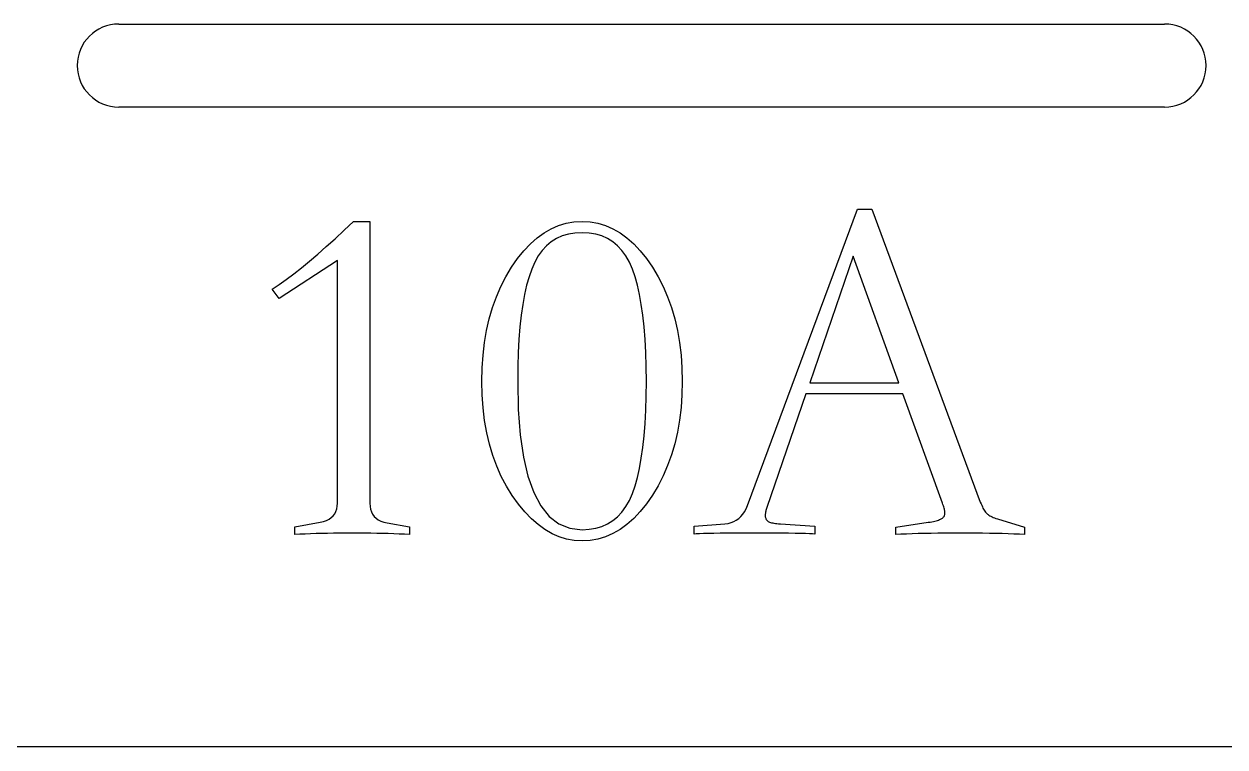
# Model space of a CAD drawing. Header units: millimetres. Extents: x -210 to 210, y -148 to 148.
# Drawn here: x -47.46 to -41, y -63.37 to -59.49 of the extents above; entities that cross this region are included whole.
import ezdxf

# ---------------------------------------------------------------- set-up
doc = ezdxf.new("R2010")
doc.units = ezdxf.units.MM
doc.layers.get('0').update_dxf_attribs({"lineweight": 18})

msp = doc.modelspace()

# ---------------------------------------------------------------- linework, layer by layer
at = {"color": 7, "lineweight": 30, "ltscale": 0.140513}
for p, q in [((-46.9462, -59.4876), (-41.3257, -59.4876)), ((-41.3257, -59.9341), (-46.9462, -59.9341))]:
    msp.add_line(p, q, dxfattribs=at)
at = {"color": 7, "lineweight": 30, "ltscale": 0.042509}
msp.add_line((-43.5669, -62.0771), (-42.9757, -60.4828), dxfattribs=at)
at = {"color": 7, "lineweight": 30, "ltscale": 0.001913}
msp.add_line((-42.9757, -60.4828), (-42.8991, -60.4828), dxfattribs=at)
at = {"color": 7, "lineweight": 30, "ltscale": 0.042007}
msp.add_line((-42.8991, -60.4828), (-42.3158, -62.0586), dxfattribs=at)
at = {"color": 7, "lineweight": 30, "ltscale": 0.001668}
msp.add_line((-45.7833, -60.642), (-45.7343, -60.5967), dxfattribs=at)
at = {"color": 7, "lineweight": 30, "ltscale": 0.001738}
msp.add_line((-45.7343, -60.5967), (-45.6838, -60.5488), dxfattribs=at)
at = {"color": 7, "lineweight": 30, "ltscale": 0.002177}
msp.add_line((-45.6838, -60.5488), (-45.5967, -60.5488), dxfattribs=at)
at = {"color": 7, "lineweight": 30, "ltscale": 0.037877}
msp.add_line((-45.5967, -60.5488), (-45.5967, -62.0639), dxfattribs=at)
at = {"color": 7, "lineweight": 30, "ltscale": 0.001111}
for p, q in [((-44.6607, -60.6105), (-44.6222, -60.5883)), ((-44.2907, -60.5883), (-44.2522, -60.6105)), ((-44.2522, -62.2055), (-44.2907, -62.2277))]:
    msp.add_line(p, q, dxfattribs=at)
at = {"color": 7, "lineweight": 30, "ltscale": 0.001081}
msp.add_line((-44.6222, -60.5883), (-44.5825, -60.571), dxfattribs=at)
at = {"color": 7, "lineweight": 30, "ltscale": 0.001067}
for p, q in [((-44.5825, -60.571), (-44.5417, -60.5587)), ((-44.5417, -60.5587), (-44.4997, -60.5513)), ((-44.4132, -60.5513), (-44.3712, -60.5587)), ((-44.3712, -62.2573), (-44.4132, -62.2647))]:
    msp.add_line(p, q, dxfattribs=at)
at = {"color": 7, "lineweight": 30, "ltscale": 0.001082}
for p, q in [((-44.4997, -60.5513), (-44.4565, -60.5488)), ((-44.3304, -60.571), (-44.2907, -60.5883)), ((-44.2907, -62.2277), (-44.3304, -62.2449))]:
    msp.add_line(p, q, dxfattribs=at)
at = {"color": 7, "lineweight": 30, "ltscale": 0.001083}
for p, q in [((-44.4565, -60.5488), (-44.4132, -60.5513)), ((-44.4132, -62.2647), (-44.4565, -62.2672))]:
    msp.add_line(p, q, dxfattribs=at)
at = {"color": 7, "lineweight": 30, "ltscale": 0.001066}
for p, q in [((-44.3712, -60.5587), (-44.3304, -60.571)), ((-44.3304, -62.2449), (-44.3712, -62.2573))]:
    msp.add_line(p, q, dxfattribs=at)
at = {"color": 7, "lineweight": 30, "ltscale": 0.001598}
for p, q in [((-45.8308, -60.6847), (-45.7833, -60.642)), ((-43.9435, -61.6819), (-43.9579, -61.7442))]:
    msp.add_line(p, q, dxfattribs=at)
at = {"color": 7, "lineweight": 30, "ltscale": 0.001272}
for p, q in [((-44.769, -60.7068), (-44.734, -60.6698)), ((-44.1788, -60.6698), (-44.1439, -60.7068)), ((-44.1439, -62.1092), (-44.1788, -62.1462))]:
    msp.add_line(p, q, dxfattribs=at)
at = {"color": 7, "lineweight": 30, "ltscale": 0.001207}
for p, q in [((-44.734, -60.6698), (-44.698, -60.6377)), ((-44.2149, -60.6377), (-44.1788, -60.6698)), ((-44.1788, -62.1462), (-44.2149, -62.1783))]:
    msp.add_line(p, q, dxfattribs=at)
at = {"color": 7, "lineweight": 30, "ltscale": 0.001153}
for p, q in [((-44.698, -60.6377), (-44.6607, -60.6105)), ((-44.2522, -60.6105), (-44.2149, -60.6377)), ((-44.2149, -62.1783), (-44.2522, -62.2055))]:
    msp.add_line(p, q, dxfattribs=at)
at = {"color": 7, "lineweight": 30, "ltscale": 0.000840282}
for p, q in [((-44.6217, -60.6584), (-44.6476, -60.6799)), ((-44.2653, -60.6799), (-44.2911, -60.6584))]:
    msp.add_line(p, q, dxfattribs=at)
at = {"color": 7, "lineweight": 30, "ltscale": 0.000832007}
for p, q in [((-44.5935, -60.6408), (-44.6217, -60.6584)), ((-44.2911, -60.6584), (-44.3194, -60.6408))]:
    msp.add_line(p, q, dxfattribs=at)
at = {"color": 7, "lineweight": 30, "ltscale": 0.000838789}
msp.add_line((-44.5628, -60.6271), (-44.5935, -60.6408), dxfattribs=at)
at = {"color": 7, "lineweight": 30, "ltscale": 0.000862309}
msp.add_line((-44.5298, -60.6174), (-44.5628, -60.6271), dxfattribs=at)
at = {"color": 7, "lineweight": 30, "ltscale": 0.000898556}
for p, q in [((-44.4943, -60.6115), (-44.5298, -60.6174)), ((-44.3831, -60.6174), (-44.4186, -60.6115))]:
    msp.add_line(p, q, dxfattribs=at)
at = {"color": 7, "lineweight": 30, "ltscale": 0.000947304}
msp.add_line((-44.4565, -60.6095), (-44.4943, -60.6115), dxfattribs=at)
at = {"color": 7, "lineweight": 30, "ltscale": 0.000948066}
msp.add_line((-44.4186, -60.6115), (-44.4565, -60.6095), dxfattribs=at)
at = {"color": 7, "lineweight": 30, "ltscale": 0.000861578}
msp.add_line((-44.3501, -60.6271), (-44.3831, -60.6174), dxfattribs=at)
at = {"color": 7, "lineweight": 30, "ltscale": 0.000839486}
msp.add_line((-44.3194, -60.6408), (-44.3501, -60.6271), dxfattribs=at)
at = {"color": 7, "lineweight": 30, "ltscale": 0.001459}
msp.add_line((-45.9214, -60.7626), (-45.8768, -60.7249), dxfattribs=at)
at = {"color": 7, "lineweight": 30, "ltscale": 0.001529}
msp.add_line((-45.8768, -60.7249), (-45.8308, -60.6847), dxfattribs=at)
at = {"color": 7, "lineweight": 30, "ltscale": 0.001346}
for p, q in [((-44.8027, -60.7487), (-44.769, -60.7068)), ((-44.1439, -60.7068), (-44.1102, -60.7487)), ((-44.1102, -62.0673), (-44.1439, -62.1092))]:
    msp.add_line(p, q, dxfattribs=at)
at = {"color": 7, "lineweight": 30, "ltscale": 0.000952014}
for p, q in [((-44.6921, -60.7346), (-44.7108, -60.7678)), ((-44.2021, -60.7678), (-44.2208, -60.7346))]:
    msp.add_line(p, q, dxfattribs=at)
at = {"color": 7, "lineweight": 30, "ltscale": 0.000902135}
msp.add_line((-44.671, -60.7053), (-44.6921, -60.7346), dxfattribs=at)
at = {"color": 7, "lineweight": 30, "ltscale": 0.000864375}
for p, q in [((-44.6476, -60.6799), (-44.671, -60.7053)), ((-44.2418, -60.7053), (-44.2653, -60.6799))]:
    msp.add_line(p, q, dxfattribs=at)
at = {"color": 7, "lineweight": 30, "ltscale": 0.00090169}
msp.add_line((-44.2208, -60.7346), (-44.2418, -60.7053), dxfattribs=at)
at = {"color": 7, "lineweight": 30, "ltscale": 0.017988}
msp.add_line((-42.9994, -60.7362), (-43.2317, -61.4172), dxfattribs=at)
at = {"color": 7, "lineweight": 30, "ltscale": 0.018097}
msp.add_line((-42.754, -61.4172), (-42.9994, -60.7362), dxfattribs=at)
at = {"color": 7, "lineweight": 30, "ltscale": 0.009353}
msp.add_line((-45.7709, -60.76), (-46.085, -60.9632), dxfattribs=at)
at = {"color": 7, "lineweight": 30, "ltscale": 0.001322}
msp.add_line((-46.006, -60.8304), (-45.9644, -60.7978), dxfattribs=at)
at = {"color": 7, "lineweight": 30, "ltscale": 0.00139}
msp.add_line((-45.9644, -60.7978), (-45.9214, -60.7626), dxfattribs=at)
at = {"color": 7, "lineweight": 30, "ltscale": 0.032598}
msp.add_line((-45.7709, -62.0639), (-45.7709, -60.76), dxfattribs=at)
at = {"color": 7, "lineweight": 30, "ltscale": 0.001474}
for p, q in [((-44.8655, -60.8462), (-44.8352, -60.7956)), ((-44.0777, -60.7956), (-44.0473, -60.8462)), ((-44.8312, -62.023), (-44.8623, -61.9729)), ((-44.0473, -61.9698), (-44.0777, -62.0204))]:
    msp.add_line(p, q, dxfattribs=at)
at = {"color": 7, "lineweight": 30, "ltscale": 0.001427}
for p, q in [((-44.8352, -60.7956), (-44.8027, -60.7487)), ((-44.1102, -60.7487), (-44.0777, -60.7956)), ((-44.0777, -62.0204), (-44.1102, -62.0673))]:
    msp.add_line(p, q, dxfattribs=at)
at = {"color": 7, "lineweight": 30, "ltscale": 0.001013}
for p, q in [((-44.7108, -60.7678), (-44.727, -60.8049)), ((-44.1859, -60.8049), (-44.2021, -60.7678))]:
    msp.add_line(p, q, dxfattribs=at)
at = {"color": 7, "lineweight": 30, "ltscale": 0.001186}
msp.add_line((-46.0848, -60.8881), (-46.0462, -60.8605), dxfattribs=at)
at = {"color": 7, "lineweight": 30, "ltscale": 0.001254}
msp.add_line((-46.0462, -60.8605), (-46.006, -60.8304), dxfattribs=at)
at = {"color": 7, "lineweight": 30, "ltscale": 0.001488}
for p, q in [((-44.8927, -60.8992), (-44.8655, -60.8462)), ((-44.0473, -60.8462), (-44.0202, -60.8992)), ((-44.8623, -61.9729), (-44.8902, -61.9203))]:
    msp.add_line(p, q, dxfattribs=at)
at = {"color": 7, "lineweight": 30, "ltscale": 0.001181}
for p, q in [((-44.7413, -60.8461), (-44.7541, -60.8916)), ((-44.1588, -60.8916), (-44.1716, -60.8461))]:
    msp.add_line(p, q, dxfattribs=at)
at = {"color": 7, "lineweight": 30, "ltscale": 0.00109}
for p, q in [((-44.727, -60.8049), (-44.7413, -60.8461)), ((-44.1716, -60.8461), (-44.1859, -60.8049))]:
    msp.add_line(p, q, dxfattribs=at)
at = {"color": 7, "lineweight": 30, "ltscale": 0.00112}
msp.add_line((-46.122, -60.9131), (-46.0848, -60.8881), dxfattribs=at)
at = {"color": 7, "lineweight": 30, "ltscale": 0.001557}
msp.add_line((-46.085, -60.9632), (-46.122, -60.9131), dxfattribs=at)
at = {"color": 7, "lineweight": 30, "ltscale": 0.001508}
for p, q in [((-44.9167, -60.9545), (-44.8927, -60.8992)), ((-44.0202, -60.8992), (-43.9962, -60.9545)), ((-44.8902, -61.9203), (-44.9147, -61.8652))]:
    msp.add_line(p, q, dxfattribs=at)
at = {"color": 7, "lineweight": 30, "ltscale": 0.001275}
for p, q in [((-44.7541, -60.8916), (-44.7653, -60.9413)), ((-44.1475, -60.9413), (-44.1588, -60.8916))]:
    msp.add_line(p, q, dxfattribs=at)
at = {"color": 7, "lineweight": 30, "ltscale": 0.001534}
for p, q in [((-44.9374, -61.0123), (-44.9167, -60.9545)), ((-43.9962, -60.9545), (-43.9755, -61.0123))]:
    msp.add_line(p, q, dxfattribs=at)
at = {"color": 7, "lineweight": 30, "ltscale": 0.001472}
for p, q in [((-44.7751, -60.9953), (-44.7834, -61.0536)), ((-44.1295, -61.0536), (-44.1378, -60.9953))]:
    msp.add_line(p, q, dxfattribs=at)
at = {"color": 7, "lineweight": 30, "ltscale": 0.001373}
for p, q in [((-44.7653, -60.9413), (-44.7751, -60.9953)), ((-44.1378, -60.9953), (-44.1475, -60.9413))]:
    msp.add_line(p, q, dxfattribs=at)
at = {"color": 7, "lineweight": 30, "ltscale": 0.001567}
for p, q in [((-44.955, -61.0724), (-44.9374, -61.0123)), ((-43.9755, -61.0123), (-43.9579, -61.0724))]:
    msp.add_line(p, q, dxfattribs=at)
at = {"color": 7, "lineweight": 30, "ltscale": 0.001574}
for p, q in [((-44.7834, -61.0536), (-44.7902, -61.1162)), ((-44.1227, -61.1162), (-44.1295, -61.0536))]:
    msp.add_line(p, q, dxfattribs=at)
at = {"color": 7, "lineweight": 30, "ltscale": 0.001605}
for p, q in [((-44.9694, -61.135), (-44.955, -61.0724)), ((-43.9579, -61.0724), (-43.9435, -61.135))]:
    msp.add_line(p, q, dxfattribs=at)
at = {"color": 7, "lineweight": 30, "ltscale": 0.001677}
for p, q in [((-44.7902, -61.1162), (-44.7954, -61.1831)), ((-44.1174, -61.1831), (-44.1227, -61.1162))]:
    msp.add_line(p, q, dxfattribs=at)
at = {"color": 7, "lineweight": 30, "ltscale": 0.001648}
for p, q in [((-44.9805, -61.2), (-44.9694, -61.135)), ((-43.9435, -61.135), (-43.9323, -61.2))]:
    msp.add_line(p, q, dxfattribs=at)
at = {"color": 7, "lineweight": 30, "ltscale": 0.001781}
for p, q in [((-44.7954, -61.1831), (-44.7992, -61.2542)), ((-44.1137, -61.2542), (-44.1174, -61.1831))]:
    msp.add_line(p, q, dxfattribs=at)
at = {"color": 7, "lineweight": 30, "ltscale": 0.001696}
for p, q in [((-44.9885, -61.2674), (-44.9805, -61.2)), ((-43.9323, -61.2), (-43.9244, -61.2674))]:
    msp.add_line(p, q, dxfattribs=at)
at = {"color": 7, "lineweight": 30, "ltscale": 0.001886}
for p, q in [((-44.7992, -61.2542), (-44.8015, -61.3296)), ((-44.1114, -61.3296), (-44.1137, -61.2542))]:
    msp.add_line(p, q, dxfattribs=at)
at = {"color": 7, "lineweight": 30, "ltscale": 0.001749}
for p, q in [((-44.9933, -61.3371), (-44.9885, -61.2674)), ((-43.9244, -61.2674), (-43.9196, -61.3371))]:
    msp.add_line(p, q, dxfattribs=at)
at = {"color": 7, "lineweight": 30, "ltscale": 0.001805}
for p, q in [((-44.9949, -61.4093), (-44.9933, -61.3371)), ((-43.9196, -61.3371), (-43.918, -61.4093))]:
    msp.add_line(p, q, dxfattribs=at)
at = {"color": 7, "lineweight": 30, "ltscale": 0.001992}
for p, q in [((-44.8015, -61.3296), (-44.8022, -61.4093)), ((-44.1107, -61.4093), (-44.1114, -61.3296)), ((-44.1114, -61.489), (-44.1107, -61.4093))]:
    msp.add_line(p, q, dxfattribs=at)
at = {"color": 7, "lineweight": 30, "ltscale": 0.001817}
msp.add_line((-44.9933, -61.482), (-44.9949, -61.4093), dxfattribs=at)
at = {"color": 7, "lineweight": 30, "ltscale": 0.003787}
msp.add_line((-44.8022, -61.4093), (-44.7988, -61.5608), dxfattribs=at)
at = {"color": 7, "lineweight": 30, "ltscale": 0.001792}
msp.add_line((-43.918, -61.4093), (-43.9196, -61.481), dxfattribs=at)
at = {"color": 7, "lineweight": 30, "ltscale": 0.011944}
msp.add_line((-43.2317, -61.4172), (-42.754, -61.4172), dxfattribs=at)
at = {"color": 7, "lineweight": 30, "ltscale": 0.001758}
msp.add_line((-44.9883, -61.5521), (-44.9933, -61.482), dxfattribs=at)
at = {"color": 7, "lineweight": 30, "ltscale": 0.001885}
msp.add_line((-44.1137, -61.5644), (-44.1114, -61.489), dxfattribs=at)
at = {"color": 7, "lineweight": 30, "ltscale": 0.001737}
msp.add_line((-43.9196, -61.481), (-43.9244, -61.5503), dxfattribs=at)
at = {"color": 7, "lineweight": 30, "ltscale": 0.016194}
msp.add_line((-43.2528, -61.4753), (-43.464, -62.0877), dxfattribs=at)
at = {"color": 7, "lineweight": 30, "ltscale": 0.012999}
msp.add_line((-42.7328, -61.4753), (-43.2528, -61.4753), dxfattribs=at)
at = {"color": 7, "lineweight": 30, "ltscale": 0.015656}
msp.add_line((-42.519, -62.0639), (-42.7328, -61.4753), dxfattribs=at)
at = {"color": 7, "lineweight": 30, "ltscale": 0.001703}
msp.add_line((-44.9802, -61.6198), (-44.9883, -61.5521), dxfattribs=at)
at = {"color": 7, "lineweight": 30, "ltscale": 0.003398}
msp.add_line((-44.7988, -61.5608), (-44.7884, -61.6963), dxfattribs=at)
at = {"color": 7, "lineweight": 30, "ltscale": 0.001779}
msp.add_line((-44.1174, -61.6354), (-44.1137, -61.5644), dxfattribs=at)
at = {"color": 7, "lineweight": 30, "ltscale": 0.001686}
msp.add_line((-43.9244, -61.5503), (-43.9323, -61.6173), dxfattribs=at)
at = {"color": 7, "lineweight": 30, "ltscale": 0.001653}
msp.add_line((-44.9687, -61.6849), (-44.9802, -61.6198), dxfattribs=at)
at = {"color": 7, "lineweight": 30, "ltscale": 0.001674}
msp.add_line((-44.1227, -61.7022), (-44.1174, -61.6354), dxfattribs=at)
at = {"color": 7, "lineweight": 30, "ltscale": 0.00164}
msp.add_line((-43.9323, -61.6173), (-43.9435, -61.6819), dxfattribs=at)
at = {"color": 7, "lineweight": 30, "ltscale": 0.001609}
msp.add_line((-44.954, -61.7475), (-44.9687, -61.6849), dxfattribs=at)
at = {"color": 7, "lineweight": 30, "ltscale": 0.00302}
msp.add_line((-44.7884, -61.6963), (-44.7711, -61.8159), dxfattribs=at)
at = {"color": 7, "lineweight": 30, "ltscale": 0.001571}
msp.add_line((-44.1295, -61.7647), (-44.1227, -61.7022), dxfattribs=at)
at = {"color": 7, "lineweight": 30, "ltscale": 0.001569}
msp.add_line((-44.936, -61.8076), (-44.954, -61.7475), dxfattribs=at)
at = {"color": 7, "lineweight": 30, "ltscale": 0.001469}
msp.add_line((-44.1378, -61.8228), (-44.1295, -61.7647), dxfattribs=at)
at = {"color": 7, "lineweight": 30, "ltscale": 0.001561}
msp.add_line((-43.9579, -61.7442), (-43.9755, -61.8041), dxfattribs=at)
at = {"color": 7, "lineweight": 30, "ltscale": 0.001535}
msp.add_line((-44.9147, -61.8652), (-44.936, -61.8076), dxfattribs=at)
at = {"color": 7, "lineweight": 30, "ltscale": 0.00266}
msp.add_line((-44.7711, -61.8159), (-44.7469, -61.9195), dxfattribs=at)
at = {"color": 7, "lineweight": 30, "ltscale": 0.001368}
msp.add_line((-44.1475, -61.8767), (-44.1378, -61.8228), dxfattribs=at)
at = {"color": 7, "lineweight": 30, "ltscale": 0.00153}
msp.add_line((-43.9755, -61.8041), (-43.9962, -61.8617), dxfattribs=at)
at = {"color": 7, "lineweight": 30, "ltscale": 0.001271}
msp.add_line((-44.1588, -61.9262), (-44.1475, -61.8767), dxfattribs=at)
at = {"color": 7, "lineweight": 30, "ltscale": 0.001505}
msp.add_line((-43.9962, -61.8617), (-44.0202, -61.917), dxfattribs=at)
at = {"color": 7, "lineweight": 30, "ltscale": 0.002326}
msp.add_line((-44.7469, -61.9195), (-44.7158, -62.0072), dxfattribs=at)
at = {"color": 7, "lineweight": 30, "ltscale": 0.001176}
msp.add_line((-44.1716, -61.9715), (-44.1588, -61.9262), dxfattribs=at)
at = {"color": 7, "lineweight": 30, "ltscale": 0.001486}
msp.add_line((-44.0202, -61.917), (-44.0473, -61.9698), dxfattribs=at)
at = {"color": 7, "lineweight": 30, "ltscale": 0.001426}
msp.add_line((-44.798, -62.0694), (-44.8312, -62.023), dxfattribs=at)
at = {"color": 7, "lineweight": 30, "ltscale": 0.00203}
msp.add_line((-44.7158, -62.0072), (-44.6777, -62.0789), dxfattribs=at)
at = {"color": 7, "lineweight": 30, "ltscale": 0.001007}
msp.add_line((-44.2021, -62.0493), (-44.1859, -62.0124), dxfattribs=at)
at = {"color": 7, "lineweight": 30, "ltscale": 0.001084}
msp.add_line((-44.1859, -62.0124), (-44.1716, -61.9715), dxfattribs=at)
at = {"color": 7, "lineweight": 30, "ltscale": 0.000379295}
msp.add_line((-45.7746, -62.0951), (-45.7718, -62.0802), dxfattribs=at)
at = {"color": 7, "lineweight": 30, "ltscale": 0.000406529}
msp.add_line((-45.7718, -62.0802), (-45.7709, -62.0639), dxfattribs=at)
at = {"color": 7, "lineweight": 30, "ltscale": 0.000430906}
msp.add_line((-45.5967, -62.0639), (-45.5958, -62.0811), dxfattribs=at)
at = {"color": 7, "lineweight": 30, "ltscale": 0.000399376}
msp.add_line((-45.5958, -62.0811), (-45.593, -62.0969), dxfattribs=at)
at = {"color": 7, "lineweight": 30, "ltscale": 0.001344}
msp.add_line((-44.7639, -62.1109), (-44.798, -62.0694), dxfattribs=at)
at = {"color": 7, "lineweight": 30, "ltscale": 0.001791}
msp.add_line((-44.6777, -62.0789), (-44.6328, -62.1347), dxfattribs=at)
at = {"color": 7, "lineweight": 30, "ltscale": 0.000897511}
msp.add_line((-44.2418, -62.1114), (-44.2208, -62.0823), dxfattribs=at)
at = {"color": 7, "lineweight": 30, "ltscale": 0.000947195}
msp.add_line((-44.2208, -62.0823), (-44.2021, -62.0493), dxfattribs=at)
at = {"color": 7, "lineweight": 30, "ltscale": 0.000466309}
msp.add_line((-43.5743, -62.0942), (-43.5669, -62.0771), dxfattribs=at)
at = {"color": 7, "lineweight": 30, "ltscale": 0.000128442}
msp.add_line((-43.4655, -62.0928), (-43.4668, -62.0978), dxfattribs=at)
at = {"color": 7, "lineweight": 30, "ltscale": 0.000134613}
msp.add_line((-43.464, -62.0877), (-43.4655, -62.0928), dxfattribs=at)
at = {"color": 7, "lineweight": 30, "ltscale": 0.000190072}
msp.add_line((-42.5165, -62.0711), (-42.519, -62.0639), dxfattribs=at)
at = {"color": 7, "lineweight": 30, "ltscale": 0.000178173}
msp.add_line((-42.5143, -62.0779), (-42.5165, -62.0711), dxfattribs=at)
at = {"color": 7, "lineweight": 30, "ltscale": 0.000165895}
msp.add_line((-42.5123, -62.0842), (-42.5143, -62.0779), dxfattribs=at)
at = {"color": 7, "lineweight": 30, "ltscale": 0.00015387}
msp.add_line((-42.5106, -62.0901), (-42.5123, -62.0842), dxfattribs=at)
at = {"color": 7, "lineweight": 30, "ltscale": 0.000142128}
msp.add_line((-42.5091, -62.0956), (-42.5106, -62.0901), dxfattribs=at)
at = {"color": 7, "lineweight": 30, "ltscale": 0.00023575}
msp.add_line((-42.3158, -62.0586), (-42.3121, -62.0673), dxfattribs=at)
at = {"color": 7, "lineweight": 30, "ltscale": 0.000221976}
msp.add_line((-42.3121, -62.0673), (-42.3085, -62.0754), dxfattribs=at)
at = {"color": 7, "lineweight": 30, "ltscale": 0.000208174}
msp.add_line((-42.3085, -62.0754), (-42.3049, -62.083), dxfattribs=at)
at = {"color": 7, "lineweight": 30, "ltscale": 0.000194484}
msp.add_line((-42.3049, -62.083), (-42.3014, -62.0899), dxfattribs=at)
at = {"color": 7, "lineweight": 30, "ltscale": 0.000180765}
msp.add_line((-42.3014, -62.0899), (-42.298, -62.0962), dxfattribs=at)
at = {"color": 7, "lineweight": 30, "ltscale": 0.000417754}
msp.add_line((-45.8458, -62.1625), (-45.83, -62.1568), dxfattribs=at)
at = {"color": 7, "lineweight": 30, "ltscale": 0.000388029}
msp.add_line((-45.83, -62.1568), (-45.8162, -62.1498), dxfattribs=at)
at = {"color": 7, "lineweight": 30, "ltscale": 0.00036538}
msp.add_line((-45.8162, -62.1498), (-45.8042, -62.1415), dxfattribs=at)
at = {"color": 7, "lineweight": 30, "ltscale": 0.000350111}
msp.add_line((-45.8042, -62.1415), (-45.794, -62.1319), dxfattribs=at)
at = {"color": 7, "lineweight": 30, "ltscale": 0.000343632}
msp.add_line((-45.794, -62.1319), (-45.7857, -62.1209), dxfattribs=at)
at = {"color": 7, "lineweight": 30, "ltscale": 0.000346906}
msp.add_line((-45.7857, -62.1209), (-45.7792, -62.1087), dxfattribs=at)
at = {"color": 7, "lineweight": 30, "ltscale": 0.000358702}
msp.add_line((-45.7792, -62.1087), (-45.7746, -62.0951), dxfattribs=at)
at = {"color": 7, "lineweight": 30, "ltscale": 0.000374455}
msp.add_line((-45.593, -62.0969), (-45.5884, -62.1111), dxfattribs=at)
at = {"color": 7, "lineweight": 30, "ltscale": 0.000358091}
msp.add_line((-45.5884, -62.1111), (-45.5819, -62.1239), dxfattribs=at)
at = {"color": 7, "lineweight": 30, "ltscale": 0.00035081}
msp.add_line((-45.5819, -62.1239), (-45.5736, -62.1352), dxfattribs=at)
at = {"color": 7, "lineweight": 30, "ltscale": 0.000353276}
msp.add_line((-45.5736, -62.1352), (-45.5634, -62.145), dxfattribs=at)
at = {"color": 7, "lineweight": 30, "ltscale": 0.000365297}
msp.add_line((-45.5634, -62.145), (-45.5515, -62.1533), dxfattribs=at)
at = {"color": 7, "lineweight": 30, "ltscale": 0.000386494}
msp.add_line((-45.5515, -62.1533), (-45.5376, -62.1602), dxfattribs=at)
at = {"color": 7, "lineweight": 30, "ltscale": 0.001268}
msp.add_line((-44.7288, -62.1475), (-44.7639, -62.1109), dxfattribs=at)
at = {"color": 7, "lineweight": 30, "ltscale": 0.001201}
msp.add_line((-44.6927, -62.1793), (-44.7288, -62.1475), dxfattribs=at)
at = {"color": 7, "lineweight": 30, "ltscale": 0.001635}
msp.add_line((-44.6328, -62.1347), (-44.5809, -62.1746), dxfattribs=at)
at = {"color": 7, "lineweight": 30, "ltscale": 0.000830499}
msp.add_line((-44.3194, -62.1754), (-44.2911, -62.1579), dxfattribs=at)
at = {"color": 7, "lineweight": 30, "ltscale": 0.00083797}
msp.add_line((-44.2911, -62.1579), (-44.2653, -62.1366), dxfattribs=at)
at = {"color": 7, "lineweight": 30, "ltscale": 0.000861299}
msp.add_line((-44.2653, -62.1366), (-44.2418, -62.1114), dxfattribs=at)
at = {"color": 7, "lineweight": 30, "ltscale": 0.00038883}
msp.add_line((-43.6408, -62.1627), (-43.6271, -62.1554), dxfattribs=at)
at = {"color": 7, "lineweight": 30, "ltscale": 0.000387691}
msp.add_line((-43.6271, -62.1554), (-43.6144, -62.1464), dxfattribs=at)
at = {"color": 7, "lineweight": 30, "ltscale": 0.000393169}
msp.add_line((-43.6144, -62.1464), (-43.6028, -62.1358), dxfattribs=at)
at = {"color": 7, "lineweight": 30, "ltscale": 0.000403649}
msp.add_line((-43.6028, -62.1358), (-43.5923, -62.1236), dxfattribs=at)
at = {"color": 7, "lineweight": 30, "ltscale": 0.000420008}
msp.add_line((-43.5923, -62.1236), (-43.5828, -62.1097), dxfattribs=at)
at = {"color": 7, "lineweight": 30, "ltscale": 0.000441279}
msp.add_line((-43.5828, -62.1097), (-43.5743, -62.0942), dxfattribs=at)
at = {"color": 7, "lineweight": 30, "ltscale": 8.18395e-05}
msp.add_line((-43.4718, -62.1266), (-43.4719, -62.1299), dxfattribs=at)
at = {"color": 7, "lineweight": 30, "ltscale": 0.000103067}
msp.add_line((-43.4719, -62.1299), (-43.4717, -62.134), dxfattribs=at)
at = {"color": 7, "lineweight": 30, "ltscale": 8.7189e-05}
msp.add_line((-43.4716, -62.1232), (-43.4718, -62.1266), dxfattribs=at)
at = {"color": 7, "lineweight": 30, "ltscale": 9.84162e-05}
msp.add_line((-43.4717, -62.134), (-43.4713, -62.1379), dxfattribs=at)
at = {"color": 7, "lineweight": 30, "ltscale": 9.30366e-05}
msp.add_line((-43.4712, -62.1194), (-43.4716, -62.1232), dxfattribs=at)
at = {"color": 7, "lineweight": 30, "ltscale": 9.44523e-05}
msp.add_line((-43.4713, -62.1379), (-43.4705, -62.1416), dxfattribs=at)
at = {"color": 7, "lineweight": 30, "ltscale": 9.86171e-05}
msp.add_line((-43.4706, -62.1155), (-43.4712, -62.1194), dxfattribs=at)
at = {"color": 7, "lineweight": 30, "ltscale": 0.000104424}
msp.add_line((-43.4699, -62.1114), (-43.4706, -62.1155), dxfattribs=at)
at = {"color": 7, "lineweight": 30, "ltscale": 9.14414e-05}
msp.add_line((-43.4705, -62.1416), (-43.4694, -62.1451), dxfattribs=at)
at = {"color": 7, "lineweight": 30, "ltscale": 0.000110423}
msp.add_line((-43.4691, -62.1071), (-43.4699, -62.1114), dxfattribs=at)
at = {"color": 7, "lineweight": 30, "ltscale": 8.9034e-05}
msp.add_line((-43.4694, -62.1451), (-43.468, -62.1484), dxfattribs=at)
at = {"color": 7, "lineweight": 30, "ltscale": 0.000116414}
msp.add_line((-43.468, -62.1026), (-43.4691, -62.1071), dxfattribs=at)
at = {"color": 7, "lineweight": 30, "ltscale": 0.000122496}
msp.add_line((-43.4668, -62.0978), (-43.468, -62.1026), dxfattribs=at)
at = {"color": 7, "lineweight": 30, "ltscale": 8.85281e-05}
msp.add_line((-43.468, -62.1484), (-43.4662, -62.1514), dxfattribs=at)
at = {"color": 7, "lineweight": 30, "ltscale": 8.76038e-05}
msp.add_line((-43.4662, -62.1514), (-43.4641, -62.1543), dxfattribs=at)
at = {"color": 7, "lineweight": 30, "ltscale": 8.88628e-05}
msp.add_line((-43.4641, -62.1543), (-43.4618, -62.1569), dxfattribs=at)
at = {"color": 7, "lineweight": 30, "ltscale": 9.04791e-05}
msp.add_line((-43.4618, -62.1569), (-43.4591, -62.1594), dxfattribs=at)
at = {"color": 7, "lineweight": 30, "ltscale": 0.000173547}
msp.add_line((-42.553, -62.1583), (-42.5463, -62.1564), dxfattribs=at)
at = {"color": 7, "lineweight": 30, "ltscale": 0.000159309}
msp.add_line((-42.5463, -62.1564), (-42.5403, -62.1545), dxfattribs=at)
at = {"color": 7, "lineweight": 30, "ltscale": 0.000145944}
msp.add_line((-42.5403, -62.1545), (-42.5348, -62.1525), dxfattribs=at)
at = {"color": 7, "lineweight": 30, "ltscale": 0.00013149}
msp.add_line((-42.5348, -62.1525), (-42.5299, -62.1505), dxfattribs=at)
at = {"color": 7, "lineweight": 30, "ltscale": 0.000118912}
msp.add_line((-42.5299, -62.1505), (-42.5256, -62.1484), dxfattribs=at)
at = {"color": 7, "lineweight": 30, "ltscale": 0.00010893}
msp.add_line((-42.5256, -62.1484), (-42.5219, -62.1462), dxfattribs=at)
at = {"color": 7, "lineweight": 30, "ltscale": 0.000104278}
msp.add_line((-42.5219, -62.1462), (-42.5185, -62.1437), dxfattribs=at)
at = {"color": 7, "lineweight": 30, "ltscale": 9.91565e-05}
msp.add_line((-42.5185, -62.1437), (-42.5155, -62.1411), dxfattribs=at)
at = {"color": 7, "lineweight": 30, "ltscale": 9.57529e-05}
msp.add_line((-42.5155, -62.1411), (-42.513, -62.1382), dxfattribs=at)
at = {"color": 7, "lineweight": 30, "ltscale": 9.43218e-05}
msp.add_line((-42.513, -62.1382), (-42.5108, -62.1352), dxfattribs=at)
at = {"color": 7, "lineweight": 30, "ltscale": 9.30241e-05}
msp.add_line((-42.5108, -62.1352), (-42.509, -62.1319), dxfattribs=at)
at = {"color": 7, "lineweight": 30, "ltscale": 0.000130096}
msp.add_line((-42.5079, -62.1007), (-42.5091, -62.0956), dxfattribs=at)
at = {"color": 7, "lineweight": 30, "ltscale": 9.3506e-05}
msp.add_line((-42.509, -62.1319), (-42.5076, -62.1284), dxfattribs=at)
at = {"color": 7, "lineweight": 30, "ltscale": 0.000118391}
msp.add_line((-42.507, -62.1053), (-42.5079, -62.1007), dxfattribs=at)
at = {"color": 7, "lineweight": 30, "ltscale": 9.58714e-05}
msp.add_line((-42.5076, -62.1284), (-42.5066, -62.1247), dxfattribs=at)
at = {"color": 7, "lineweight": 30, "ltscale": 0.000106875}
msp.add_line((-42.5064, -62.1095), (-42.507, -62.1053), dxfattribs=at)
at = {"color": 7, "lineweight": 30, "ltscale": 9.87263e-05}
msp.add_line((-42.5066, -62.1247), (-42.506, -62.1208), dxfattribs=at)
at = {"color": 7, "lineweight": 30, "ltscale": 9.55024e-05}
msp.add_line((-42.506, -62.1133), (-42.5064, -62.1095), dxfattribs=at)
at = {"color": 7, "lineweight": 30, "ltscale": 8.45816e-05}
msp.add_line((-42.5058, -62.1167), (-42.506, -62.1133), dxfattribs=at)
at = {"color": 7, "lineweight": 30, "ltscale": 0.000102945}
msp.add_line((-42.506, -62.1208), (-42.5058, -62.1167), dxfattribs=at)
at = {"color": 7, "lineweight": 30, "ltscale": 0.000167941}
msp.add_line((-42.298, -62.0962), (-42.2946, -62.102), dxfattribs=at)
at = {"color": 7, "lineweight": 30, "ltscale": 0.000154392}
msp.add_line((-42.2946, -62.102), (-42.2912, -62.1072), dxfattribs=at)
at = {"color": 7, "lineweight": 30, "ltscale": 0.000141793}
msp.add_line((-42.2912, -62.1072), (-42.2879, -62.1119), dxfattribs=at)
at = {"color": 7, "lineweight": 30, "ltscale": 0.000129787}
msp.add_line((-42.2879, -62.1119), (-42.2847, -62.1159), dxfattribs=at)
at = {"color": 7, "lineweight": 30, "ltscale": 0.000117965}
msp.add_line((-42.2847, -62.1159), (-42.2815, -62.1194), dxfattribs=at)
at = {"color": 7, "lineweight": 30, "ltscale": 0.000115961}
msp.add_line((-42.2815, -62.1194), (-42.278, -62.1225), dxfattribs=at)
at = {"color": 7, "lineweight": 30, "ltscale": 0.000125715}
msp.add_line((-42.278, -62.1225), (-42.2741, -62.1256), dxfattribs=at)
at = {"color": 7, "lineweight": 30, "ltscale": 0.000135428}
msp.add_line((-42.2741, -62.1256), (-42.2696, -62.1286), dxfattribs=at)
at = {"color": 7, "lineweight": 30, "ltscale": 0.000145662}
msp.add_line((-42.2696, -62.1286), (-42.2646, -62.1316), dxfattribs=at)
at = {"color": 7, "lineweight": 30, "ltscale": 0.000156988}
msp.add_line((-42.2646, -62.1316), (-42.259, -62.1345), dxfattribs=at)
at = {"color": 7, "lineweight": 30, "ltscale": 0.000167992}
msp.add_line((-42.259, -62.1345), (-42.253, -62.1374), dxfattribs=at)
at = {"color": 7, "lineweight": 30, "ltscale": 0.00017927}
msp.add_line((-42.253, -62.1374), (-42.2464, -62.1402), dxfattribs=at)
at = {"color": 7, "lineweight": 30, "ltscale": 0.000190772}
msp.add_line((-42.2464, -62.1402), (-42.2393, -62.143), dxfattribs=at)
at = {"color": 7, "lineweight": 30, "ltscale": 0.000203244}
msp.add_line((-42.2393, -62.143), (-42.2316, -62.1457), dxfattribs=at)
at = {"color": 7, "lineweight": 30, "ltscale": 0.000215031}
msp.add_line((-42.2316, -62.1457), (-42.2234, -62.1484), dxfattribs=at)
at = {"color": 7, "lineweight": 30, "ltscale": 0.003799}
msp.add_line((-42.2234, -62.1484), (-42.0782, -62.1932), dxfattribs=at)
at = {"color": 7, "lineweight": 30, "ltscale": 0.003482}
msp.add_line((-46.0005, -62.1906), (-45.8633, -62.1669), dxfattribs=at)
at = {"color": 7, "lineweight": 30, "ltscale": 0.001056}
for p, q in [((-46.0005, -62.2328), (-46.0005, -62.1906)), ((-45.3829, -62.1906), (-45.3829, -62.2328)), ((-43.8546, -62.2302), (-43.8546, -62.188)), ((-43.2053, -62.188), (-43.2053, -62.2302))]:
    msp.add_line(p, q, dxfattribs=at)
at = {"color": 7, "lineweight": 30, "ltscale": 0.000451961}
msp.add_line((-45.8633, -62.1669), (-45.8458, -62.1625), dxfattribs=at)
at = {"color": 7, "lineweight": 30, "ltscale": 0.000415287}
msp.add_line((-45.5376, -62.1602), (-45.5219, -62.1656), dxfattribs=at)
at = {"color": 7, "lineweight": 30, "ltscale": 0.000449428}
msp.add_line((-45.5219, -62.1656), (-45.5043, -62.1695), dxfattribs=at)
at = {"color": 7, "lineweight": 30, "ltscale": 0.003081}
msp.add_line((-45.5043, -62.1695), (-45.3829, -62.1906), dxfattribs=at)
at = {"color": 7, "lineweight": 30, "ltscale": 0.001143}
msp.add_line((-44.6557, -62.2061), (-44.6927, -62.1793), dxfattribs=at)
at = {"color": 7, "lineweight": 30, "ltscale": 0.001097}
msp.add_line((-44.6178, -62.2281), (-44.6557, -62.2061), dxfattribs=at)
at = {"color": 7, "lineweight": 30, "ltscale": 0.001587}
msp.add_line((-44.5809, -62.1746), (-44.5221, -62.1985), dxfattribs=at)
at = {"color": 7, "lineweight": 30, "ltscale": 0.001654}
msp.add_line((-44.5221, -62.1985), (-44.4565, -62.2064), dxfattribs=at)
at = {"color": 7, "lineweight": 30, "ltscale": 0.000948047}
msp.add_line((-44.4565, -62.2064), (-44.4186, -62.2045), dxfattribs=at)
at = {"color": 7, "lineweight": 30, "ltscale": 0.00089837}
msp.add_line((-44.4186, -62.2045), (-44.3831, -62.1987), dxfattribs=at)
at = {"color": 7, "lineweight": 30, "ltscale": 0.000861146}
msp.add_line((-44.3831, -62.1987), (-44.3501, -62.189), dxfattribs=at)
at = {"color": 7, "lineweight": 30, "ltscale": 0.000838557}
msp.add_line((-44.3501, -62.189), (-44.3194, -62.1754), dxfattribs=at)
at = {"color": 7, "lineweight": 30, "ltscale": 0.00417}
msp.add_line((-43.8546, -62.188), (-43.6884, -62.1748), dxfattribs=at)
at = {"color": 7, "lineweight": 30, "ltscale": 0.000426891}
msp.add_line((-43.6884, -62.1748), (-43.6714, -62.1724), dxfattribs=at)
at = {"color": 7, "lineweight": 30, "ltscale": 0.000408666}
msp.add_line((-43.6714, -62.1724), (-43.6556, -62.1683), dxfattribs=at)
at = {"color": 7, "lineweight": 30, "ltscale": 0.000395591}
msp.add_line((-43.6556, -62.1683), (-43.6408, -62.1627), dxfattribs=at)
at = {"color": 7, "lineweight": 30, "ltscale": 9.38447e-05}
msp.add_line((-43.4591, -62.1594), (-43.4561, -62.1616), dxfattribs=at)
at = {"color": 7, "lineweight": 30, "ltscale": 0.000101351}
msp.add_line((-43.4561, -62.1616), (-43.4525, -62.1636), dxfattribs=at)
at = {"color": 7, "lineweight": 30, "ltscale": 0.000114571}
msp.add_line((-43.4525, -62.1636), (-43.4484, -62.1655), dxfattribs=at)
at = {"color": 7, "lineweight": 30, "ltscale": 0.000129331}
msp.add_line((-43.4484, -62.1655), (-43.4435, -62.1672), dxfattribs=at)
at = {"color": 7, "lineweight": 30, "ltscale": 0.000144938}
msp.add_line((-43.4435, -62.1672), (-43.4379, -62.1688), dxfattribs=at)
at = {"color": 7, "lineweight": 30, "ltscale": 0.000160292}
msp.add_line((-43.4379, -62.1688), (-43.4316, -62.1702), dxfattribs=at)
at = {"color": 7, "lineweight": 30, "ltscale": 0.000175922}
msp.add_line((-43.4316, -62.1702), (-43.4247, -62.1714), dxfattribs=at)
at = {"color": 7, "lineweight": 30, "ltscale": 0.000192648}
msp.add_line((-43.4247, -62.1714), (-43.4171, -62.1725), dxfattribs=at)
at = {"color": 7, "lineweight": 30, "ltscale": 0.000209536}
msp.add_line((-43.4171, -62.1725), (-43.4088, -62.1734), dxfattribs=at)
at = {"color": 7, "lineweight": 30, "ltscale": 0.000225906}
msp.add_line((-43.4088, -62.1734), (-43.3997, -62.1742), dxfattribs=at)
at = {"color": 7, "lineweight": 30, "ltscale": 0.000242309}
msp.add_line((-43.3997, -62.1742), (-43.3901, -62.1748), dxfattribs=at)
at = {"color": 7, "lineweight": 30, "ltscale": 0.004631}
msp.add_line((-43.3901, -62.1748), (-43.2053, -62.188), dxfattribs=at)
at = {"color": 7, "lineweight": 30, "ltscale": 0.004405}
msp.add_line((-42.7698, -62.1932), (-42.5956, -62.1669), dxfattribs=at)
at = {"color": 7, "lineweight": 30, "ltscale": 0.000989914}
for p, q in [((-42.7698, -62.2328), (-42.7698, -62.1932)), ((-42.0782, -62.1932), (-42.0782, -62.2328))]:
    msp.add_line(p, q, dxfattribs=at)
at = {"color": 7, "lineweight": 30, "ltscale": 0.000246652}
msp.add_line((-42.5956, -62.1669), (-42.5858, -62.1652), dxfattribs=at)
at = {"color": 7, "lineweight": 30, "ltscale": 0.000231877}
msp.add_line((-42.5858, -62.1652), (-42.5767, -62.1636), dxfattribs=at)
at = {"color": 7, "lineweight": 30, "ltscale": 0.000217106}
msp.add_line((-42.5767, -62.1636), (-42.5682, -62.1619), dxfattribs=at)
at = {"color": 7, "lineweight": 30, "ltscale": 0.000202537}
msp.add_line((-42.5682, -62.1619), (-42.5603, -62.1601), dxfattribs=at)
at = {"color": 7, "lineweight": 30, "ltscale": 0.000187908}
msp.add_line((-42.5603, -62.1601), (-42.553, -62.1583), dxfattribs=at)
at = {"color": 7, "lineweight": 30, "ltscale": 0.000695301}
msp.add_line((-45.9728, -62.2313), (-46.0005, -62.2328), dxfattribs=at)
at = {"color": 7, "lineweight": 30, "ltscale": 0.000713376}
msp.add_line((-45.9443, -62.23), (-45.9728, -62.2313), dxfattribs=at)
at = {"color": 7, "lineweight": 30, "ltscale": 0.000729214}
msp.add_line((-45.9151, -62.2288), (-45.9443, -62.23), dxfattribs=at)
at = {"color": 7, "lineweight": 30, "ltscale": 0.000747355}
msp.add_line((-45.8853, -62.2278), (-45.9151, -62.2288), dxfattribs=at)
at = {"color": 7, "lineweight": 30, "ltscale": 0.000763249}
msp.add_line((-45.8547, -62.2269), (-45.8853, -62.2278), dxfattribs=at)
at = {"color": 7, "lineweight": 30, "ltscale": 0.000781456}
msp.add_line((-45.8235, -62.2262), (-45.8547, -62.2269), dxfattribs=at)
at = {"color": 7, "lineweight": 30, "ltscale": 0.00079739}
msp.add_line((-45.7916, -62.2256), (-45.8235, -62.2262), dxfattribs=at)
at = {"color": 7, "lineweight": 30, "ltscale": 0.00081488}
for p, q in [((-45.759, -62.2252), (-45.7916, -62.2256)), ((-45.5919, -62.2256), (-45.6245, -62.2252))]:
    msp.add_line(p, q, dxfattribs=at)
at = {"color": 7, "lineweight": 30, "ltscale": 0.000832389}
for p, q in [((-45.7257, -62.225), (-45.759, -62.2252)), ((-45.6245, -62.2252), (-45.6578, -62.225))]:
    msp.add_line(p, q, dxfattribs=at)
at = {"color": 7, "lineweight": 30, "ltscale": 0.000849154}
for p, q in [((-45.6917, -62.2249), (-45.7257, -62.225)), ((-45.6578, -62.225), (-45.6917, -62.2249))]:
    msp.add_line(p, q, dxfattribs=at)
at = {"color": 7, "lineweight": 30, "ltscale": 0.000798153}
msp.add_line((-45.56, -62.2262), (-45.5919, -62.2256), dxfattribs=at)
at = {"color": 7, "lineweight": 30, "ltscale": 0.000780693}
msp.add_line((-45.5287, -62.2269), (-45.56, -62.2262), dxfattribs=at)
at = {"color": 7, "lineweight": 30, "ltscale": 0.000764012}
msp.add_line((-45.4982, -62.2278), (-45.5287, -62.2269), dxfattribs=at)
at = {"color": 7, "lineweight": 30, "ltscale": 0.000746592}
msp.add_line((-45.4684, -62.2288), (-45.4982, -62.2278), dxfattribs=at)
at = {"color": 7, "lineweight": 30, "ltscale": 0.000729977}
msp.add_line((-45.4392, -62.23), (-45.4684, -62.2288), dxfattribs=at)
at = {"color": 7, "lineweight": 30, "ltscale": 0.000712614}
msp.add_line((-45.4107, -62.2313), (-45.4392, -62.23), dxfattribs=at)
at = {"color": 7, "lineweight": 30, "ltscale": 0.000696063}
msp.add_line((-45.3829, -62.2328), (-45.4107, -62.2313), dxfattribs=at)
at = {"color": 7, "lineweight": 30, "ltscale": 0.001062}
msp.add_line((-44.5789, -62.2452), (-44.6178, -62.2281), dxfattribs=at)
at = {"color": 7, "lineweight": 30, "ltscale": 0.001042}
msp.add_line((-44.539, -62.2574), (-44.5789, -62.2452), dxfattribs=at)
at = {"color": 7, "lineweight": 30, "ltscale": 0.001036}
msp.add_line((-44.4982, -62.2647), (-44.539, -62.2574), dxfattribs=at)
at = {"color": 7, "lineweight": 30, "ltscale": 0.001045}
msp.add_line((-44.4565, -62.2672), (-44.4982, -62.2647), dxfattribs=at)
at = {"color": 7, "lineweight": 30, "ltscale": 0.000308494}
msp.add_line((-43.8423, -62.2292), (-43.8546, -62.2302), dxfattribs=at)
at = {"color": 7, "lineweight": 30, "ltscale": 0.000419438}
for p, q in [((-43.8256, -62.2283), (-43.8423, -62.2292)), ((-43.2176, -62.2292), (-43.2343, -62.2283))]:
    msp.add_line(p, q, dxfattribs=at)
at = {"color": 7, "lineweight": 30, "ltscale": 0.000531376}
for p, q in [((-43.8044, -62.2275), (-43.8256, -62.2283)), ((-43.2343, -62.2283), (-43.2556, -62.2275))]:
    msp.add_line(p, q, dxfattribs=at)
at = {"color": 7, "lineweight": 30, "ltscale": 0.000643387}
msp.add_line((-43.7786, -62.2268), (-43.8044, -62.2275), dxfattribs=at)
at = {"color": 7, "lineweight": 30, "ltscale": 0.000756212}
msp.add_line((-43.7484, -62.2263), (-43.7786, -62.2268), dxfattribs=at)
at = {"color": 7, "lineweight": 30, "ltscale": 0.000867548}
for p, q in [((-43.7137, -62.2258), (-43.7484, -62.2263)), ((-43.3116, -62.2263), (-43.3463, -62.2258))]:
    msp.add_line(p, q, dxfattribs=at)
at = {"color": 7, "lineweight": 30, "ltscale": 0.00098042}
for p, q in [((-43.6745, -62.2254), (-43.7137, -62.2258)), ((-43.3463, -62.2258), (-43.3855, -62.2254))]:
    msp.add_line(p, q, dxfattribs=at)
at = {"color": 7, "lineweight": 30, "ltscale": 0.001092}
for p, q in [((-43.6308, -62.2251), (-43.6745, -62.2254)), ((-43.3855, -62.2254), (-43.4291, -62.2251))]:
    msp.add_line(p, q, dxfattribs=at)
at = {"color": 7, "lineweight": 30, "ltscale": 0.001204}
msp.add_line((-43.5826, -62.225), (-43.6308, -62.2251), dxfattribs=at)
at = {"color": 7, "lineweight": 30, "ltscale": 0.001317}
msp.add_line((-43.53, -62.2249), (-43.5826, -62.225), dxfattribs=at)
at = {"color": 7, "lineweight": 30, "ltscale": 0.001316}
msp.add_line((-43.4773, -62.225), (-43.53, -62.2249), dxfattribs=at)
at = {"color": 7, "lineweight": 30, "ltscale": 0.001205}
msp.add_line((-43.4291, -62.2251), (-43.4773, -62.225), dxfattribs=at)
at = {"color": 7, "lineweight": 30, "ltscale": 0.000755449}
msp.add_line((-43.2813, -62.2268), (-43.3116, -62.2263), dxfattribs=at)
at = {"color": 7, "lineweight": 30, "ltscale": 0.00064415}
msp.add_line((-43.2556, -62.2275), (-43.2813, -62.2268), dxfattribs=at)
at = {"color": 7, "lineweight": 30, "ltscale": 0.000307733}
msp.add_line((-43.2053, -62.2302), (-43.2176, -62.2292), dxfattribs=at)
at = {"color": 7, "lineweight": 30, "ltscale": 0.000693016}
for p, q in [((-42.7421, -62.2313), (-42.7698, -62.2328)), ((-42.0782, -62.2328), (-42.1059, -62.2313))]:
    msp.add_line(p, q, dxfattribs=at)
at = {"color": 7, "lineweight": 30, "ltscale": 0.000730904}
for p, q in [((-42.7129, -62.23), (-42.7421, -62.2313)), ((-42.1059, -62.2313), (-42.1351, -62.23))]:
    msp.add_line(p, q, dxfattribs=at)
at = {"color": 7, "lineweight": 30, "ltscale": 0.000769618}
for p, q in [((-42.6821, -62.2288), (-42.7129, -62.23)), ((-42.1351, -62.23), (-42.1659, -62.2288))]:
    msp.add_line(p, q, dxfattribs=at)
at = {"color": 7, "lineweight": 30, "ltscale": 0.000807594}
for p, q in [((-42.6498, -62.2278), (-42.6821, -62.2288)), ((-42.1659, -62.2288), (-42.1982, -62.2278))]:
    msp.add_line(p, q, dxfattribs=at)
at = {"color": 7, "lineweight": 30, "ltscale": 0.000845617}
for p, q in [((-42.616, -62.2269), (-42.6498, -62.2278)), ((-42.1982, -62.2278), (-42.232, -62.2269))]:
    msp.add_line(p, q, dxfattribs=at)
at = {"color": 7, "lineweight": 30, "ltscale": 0.000883666}
for p, q in [((-42.5807, -62.2262), (-42.616, -62.2269)), ((-42.232, -62.2269), (-42.2673, -62.2262))]:
    msp.add_line(p, q, dxfattribs=at)
at = {"color": 7, "lineweight": 30, "ltscale": 0.000921733}
for p, q in [((-42.5438, -62.2256), (-42.5807, -62.2262)), ((-42.2673, -62.2262), (-42.3042, -62.2256))]:
    msp.add_line(p, q, dxfattribs=at)
at = {"color": 7, "lineweight": 30, "ltscale": 0.000960592}
for p, q in [((-42.5054, -62.2252), (-42.5438, -62.2256)), ((-42.3042, -62.2256), (-42.3426, -62.2252))]:
    msp.add_line(p, q, dxfattribs=at)
at = {"color": 7, "lineweight": 30, "ltscale": 0.000997943}
for p, q in [((-42.4655, -62.225), (-42.5054, -62.2252)), ((-42.3426, -62.2252), (-42.3825, -62.225))]:
    msp.add_line(p, q, dxfattribs=at)
at = {"color": 7, "lineweight": 30, "ltscale": 0.001037}
for p, q in [((-42.424, -62.2249), (-42.4655, -62.225)), ((-42.3825, -62.225), (-42.424, -62.2249))]:
    msp.add_line(p, q, dxfattribs=at)
at = {"color": 7, "lineweight": 30, "ltscale": 0.375}
msp.add_line((-33.2415, -63.3748), (-48.2415, -63.3748), dxfattribs=at)
at = {"color": 7, "lineweight": 30}
for centre, start, end in [((-46.9462, -59.7109), 90, 270), ((-41.3257, -59.7109), 270, 90)]:
    msp.add_arc(centre, 0.2233, start, end, dxfattribs=at)

doc.saveas('drawing.dxf')
